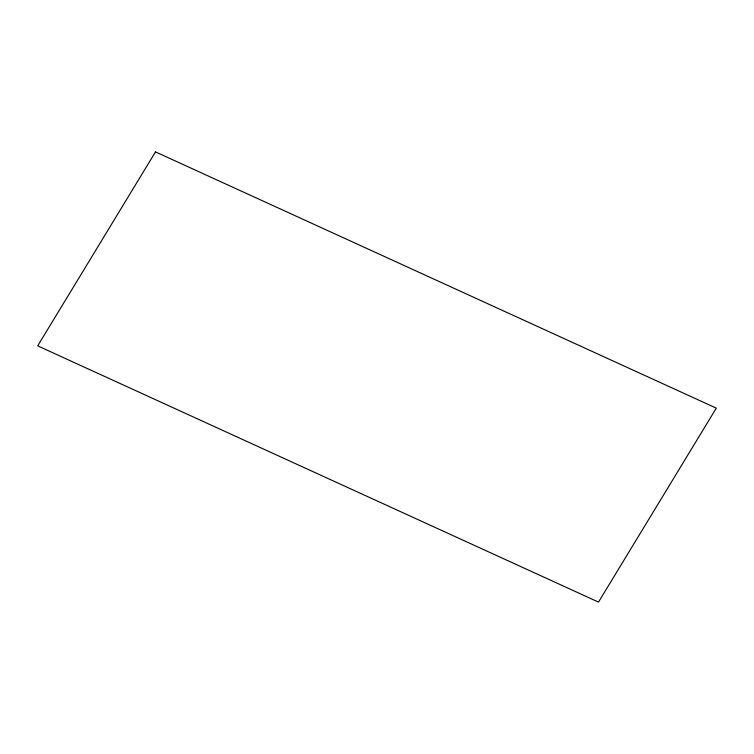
<?xml version="1.0" encoding="UTF-8"?>
<svg xmlns="http://www.w3.org/2000/svg" width="754" height="754" viewBox="0 0 754 754"><rect width="100%" height="100%" fill="white"/><g stroke="black" fill="none" stroke-linecap="round" stroke-linejoin="round"><path stroke-width="1.13" d="M155.494 151.903L37.7 345.86L598.506 602.097L716.3 408.14L155.494 151.903"/></g></svg>
